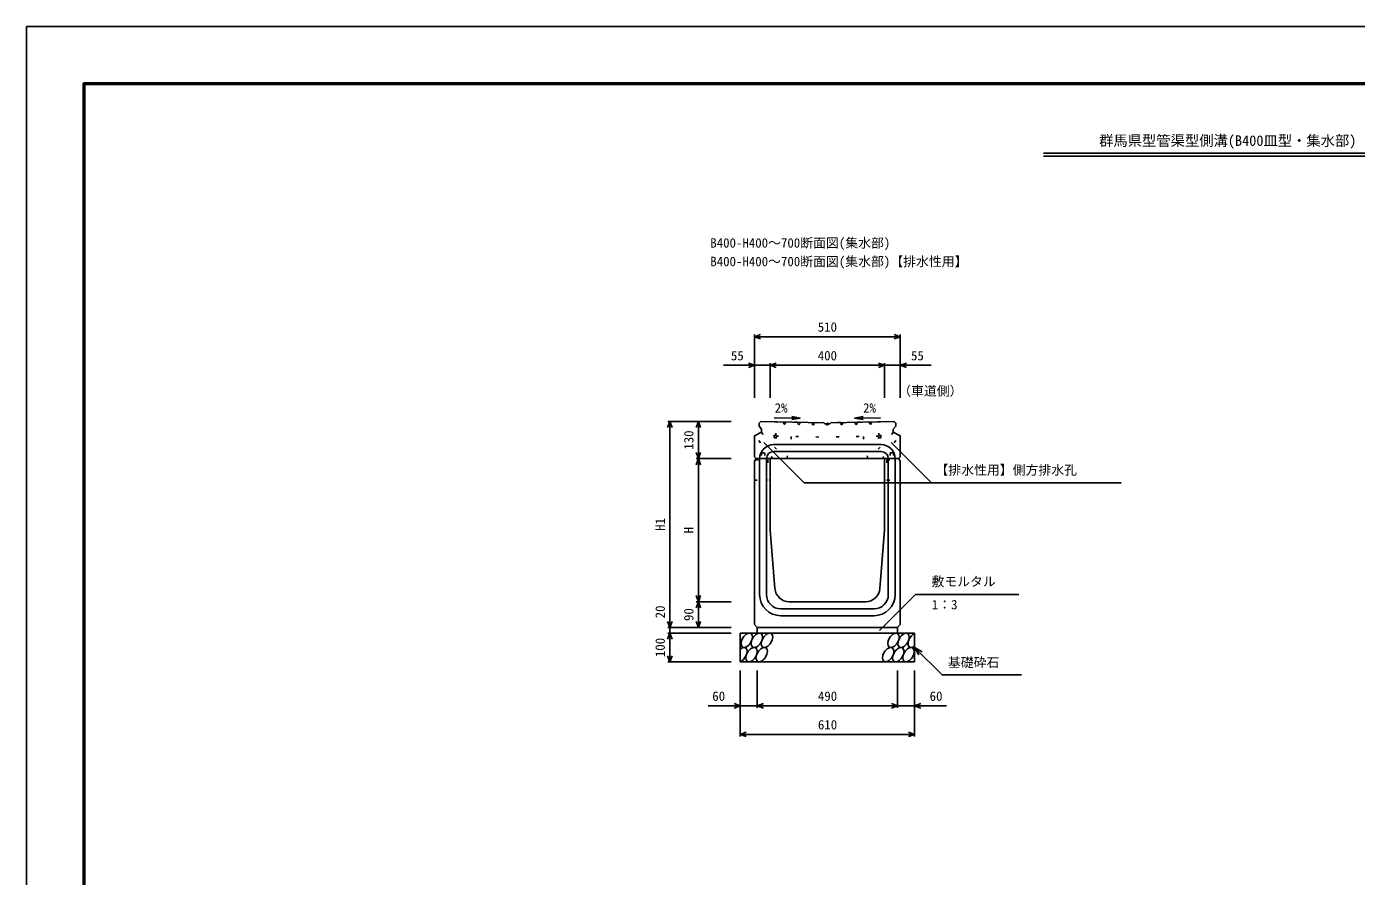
# Model space of a CAD drawing. Units: millimetres, scale not verified. Extents: x -12600 to 12600, y -5940 to 5940.
# Drawn here: x -12600 to -7950, y -2970 to 0 of the extents above; entities that cross this region are included whole.
import ezdxf
from ezdxf.enums import TextEntityAlignment as Align

# ---------------------------------------------------------------- set-up
doc = ezdxf.new("R2010")
doc.units = ezdxf.units.MM
doc.header["$LTSCALE"] = 40
doc.linetypes.add('DOTTED', pattern=[1.75, 0.25, -1.5])
for name, color, linetype, lineweight in [('0-0_DIM', 7, 'Continuous', 25), ('0-1_Defpoints', 5, 'Continuous', 25), ('0-2_HATCH', 6, 'Continuous', 25), ('0-5_OUTLINE', 3, 'Continuous', 25), ('0-6_OUTLINE2', 4, 'DOTTED', 25), ('0-7_TXT', 7, 'Continuous', 25), ('0-8_WAKU', 3, 'Continuous', 25)]:
    doc.layers.add(name, color=color, linetype=linetype, lineweight=lineweight)
doc.styles.add('ＭＳ ゴシック', font='')
doc.styles.get('ＭＳ ゴシック').set_extended_font_data('MS Gothic')

msp = doc.modelspace()

# ---------------------------------------------------------------- linework, layer by layer
at = {"layer": '0-0_DIM'}
for p, q in [((-10055, -1076.3), (-10055, -1297.94)), ((-9545, -1083.8), (-10055, -1083.8)), ((-9545, -1076.3), (-9545, -1297.94)), ((-10163.38, -1183.8), (-10055, -1183.8)), ((-10000, -1183.8), (-10055, -1183.8)), ((-10000, -1176.3), (-10000, -1297.94)), ((-10000, -1183.8), (-9600, -1183.8)), ((-9600, -1176.3), (-9600, -1297.94)), ((-9600, -1183.8), (-9545, -1183.8)), ((-9436.62, -1183.8), (-9545, -1183.8)), ((-10358.5, -1379.94), (-10136, -1379.94)), ((-10351, -1379.94), (-10351, -2099.94)), ((-10251, -1509.94), (-10251, -1379.94)), ((-10022.84, -1453.49), (-9881.6, -1594.73)), ((-9576.72, -1453.49), (-9435.48, -1594.73)), ((-10258.5, -1509.94), (-10136, -1509.94)), ((-10251, -1509.94), (-10251, -2009.94)), ((-9881.6, -1594.73), (-8772.62, -1594.73)), ((-9617.89, -2110.75), (-9491.66, -1984.52)), ((-9491.66, -1984.52), (-9130.19, -1984.52)), ((-10258.5, -2009.94), (-10136, -2009.94)), ((-10251, -2009.94), (-10251, -2099.94)), ((-10358.5, -2099.94), (-10136, -2099.94)), ((-10358.5, -2119.94), (-10136, -2119.94)), ((-10351, -2099.94), (-10351, -2119.94)), ((-10351, -2119.94), (-10351, -2219.94)), ((-9495, -2169.94), (-9399.24, -2265.7)), ((-9495, -2169.94), (-9469.02, -2184.94)), ((-9495, -2169.94), (-9480, -2195.92)), ((-10358.5, -2219.94), (-10136, -2219.94)), ((-10105, -2481.31), (-10105, -2249.94)), ((-10045, -2381.31), (-10045, -2249.94)), ((-9555, -2381.31), (-9555, -2249.94)), ((-9495, -2481.31), (-9495, -2249.94)), ((-9399.24, -2265.7), (-9121.69, -2265.7)), ((-10105, -2373.81), (-10216.79, -2373.81)), ((-10105, -2373.81), (-10045, -2373.81)), ((-10045, -2373.81), (-9555, -2373.81)), ((-9495, -2373.81), (-9555, -2373.81)), ((-9495, -2373.81), (-9383.21, -2373.81)), ((-10105, -2473.81), (-9495, -2473.81))]:
    msp.add_line(p, q, dxfattribs=at)
for points in [[(-10033.86, -1091.5), (-10055, -1083.8), (-10033.86, -1076.11)], [(-9566.14, -1076.11), (-9545, -1083.8), (-9566.14, -1091.5)], [(-10076.14, -1176.11), (-10055, -1183.8), (-10076.14, -1191.5)], [(-9978.86, -1191.5), (-10000, -1183.8), (-9978.86, -1176.11)], [(-9621.14, -1176.11), (-9600, -1183.8), (-9621.14, -1191.5)], [(-9523.86, -1176.11), (-9545, -1183.8), (-9523.86, -1191.5)], [(-10343.3, -1401.09), (-10351, -1379.94), (-10358.7, -1401.09)], [(-10258.7, -1401.09), (-10251, -1379.94), (-10243.3, -1401.09)], [(-10258.7, -1488.8), (-10251, -1509.94), (-10243.3, -1488.8)], [(-10258.7, -1531.09), (-10251, -1509.94), (-10243.3, -1531.09)], [(-10243.3, -1988.8), (-10251, -2009.94), (-10258.7, -1988.8)], [(-10258.7, -2031.09), (-10251, -2009.94), (-10243.3, -2031.09)], [(-10343.3, -2078.8), (-10351, -2099.94), (-10358.7, -2078.8)], [(-10243.3, -2078.8), (-10251, -2099.94), (-10258.7, -2078.8)], [(-10343.3, -2141.09), (-10351, -2119.94), (-10358.7, -2141.09)], [(-10343.3, -2198.8), (-10351, -2219.94), (-10358.7, -2198.8)], [(-10126.14, -2366.11), (-10105, -2373.81), (-10126.14, -2381.5)], [(-10023.86, -2381.5), (-10045, -2373.81), (-10023.86, -2366.11)], [(-9576.14, -2366.11), (-9555, -2373.81), (-9576.14, -2381.5)], [(-9473.86, -2366.11), (-9495, -2373.81), (-9473.86, -2381.5)], [(-10083.86, -2481.5), (-10105, -2473.81), (-10083.86, -2466.11)], [(-9516.14, -2466.11), (-9495, -2473.81), (-9516.14, -2481.5)]]:
    msp.add_lwpolyline(points, dxfattribs=at)
at = {"layer": '0-1_Defpoints'}
msp.add_lwpolyline([(-12600, -5940), (-4200, -5940), (-4200, 0), (-12600, 0)], close=True, dxfattribs=at)
at = {"layer": '0-2_HATCH', "linetype": 'DOTTED'}
for p, q in [((-9980.47, -1431.41), (-9979.43, -1381.42)), ((-9950.12, -1390.48), (-9945.79, -1386.33)), ((-9945.79, -1386.33), (-9949.95, -1382)), ((-9854.29, -1388.12), (-9850.14, -1392.44)), ((-9850.14, -1392.44), (-9845.81, -1388.29)), ((-9804.2, -1389.18), (-9799.96, -1384.94)), ((-9799.96, -1393.43), (-9804.2, -1389.18)), ((-9799.96, -1384.94), (-9795.71, -1389.18)), ((-9795.71, -1389.18), (-9799.96, -1393.43)), ((-9749.8, -1392.38), (-9754.13, -1388.22)), ((-9745.64, -1388.05), (-9749.8, -1392.38)), ((-9654.15, -1386.13), (-9649.99, -1381.8)), ((-9649.82, -1390.29), (-9654.15, -1386.13)), ((-9619.47, -1431.18), (-9620.51, -1381.19)), ((-9986.59, -1437.05), (-9926.47, -1438.31)), ((-9980.47, -1431.41), (-9799.97, -1434.95)), ((-9926.47, -1432.47), (-9926.47, -1438.31)), ((-9619.47, -1431.18), (-9799.97, -1434.95)), ((-9673.47, -1432.31), (-9673.47, -1438.31)), ((-9613.34, -1437.05), (-9673.47, -1438.31))]:
    msp.add_line(p, q, dxfattribs=at)
for points in [[(-9986.59, -1437.05), (-9985.43, -1381.31), (-9799.97, -1384.94)], [(-9949.95, -1382), (-9954.28, -1386.16), (-9950.12, -1390.48)], [(-9845.81, -1388.29), (-9849.97, -1383.96), (-9854.29, -1388.12)], [(-9613.34, -1437.05), (-9614.51, -1381.06), (-9799.97, -1384.94)], [(-9754.13, -1388.22), (-9749.97, -1383.9), (-9745.64, -1388.05)], [(-9649.99, -1381.8), (-9645.66, -1385.96), (-9649.82, -1390.29)]]:
    msp.add_lwpolyline(points, dxfattribs=at)
for points in [[(-9895.8, -1387.31), (-9899.96, -1382.98), (-9904.28, -1387.14), (-9900.13, -1391.46)], [(-9704.14, -1387.18), (-9699.98, -1382.85), (-9695.65, -1387.01), (-9699.81, -1391.33)]]:
    msp.add_lwpolyline(points, close=True, dxfattribs=at)
at = {"layer": '0-2_HATCH'}
for centre in [(-10082.11, -2144.94), (-10046.63, -2144.94), (-10011.16, -2144.94), (-9568.95, -2144.94), (-9533.48, -2144.94), (-10065.23, -2194.94), (-10029.75, -2194.94), (-9587.55, -2194.94), (-9552.07, -2194.94), (-9516.59, -2194.94)]:
    msp.add_ellipse(centre, major_axis=(14.54, 23.54), ratio=0.5792, dxfattribs=at)
for centre, start_param, end_param in [((-9498, -2144.94), 0.6666252, 4.1103269), ((-10100.7, -2194.94), 3.7419964, 7.318141)]:
    msp.add_ellipse(centre, major_axis=(14.54, 23.54), ratio=0.5792, start_param=start_param, end_param=end_param, dxfattribs=at)
at = {"layer": '0-5_OUTLINE'}
for p, q in [((-10033.31, -1380.37), (-10039, -1385.94)), ((-10039, -1385.94), (-10039, -1396.94)), ((-10033.31, -1380.37), (-9812, -1384.71)), ((-9791, -1387.94), (-9788, -1384.69)), ((-9567, -1380.07), (-9788, -1384.69)), ((-9567, -1380.07), (-9561, -1385.94)), ((-9561, -1385.94), (-9561, -1396.94)), ((-10055, -1429.94), (-10030, -1416.94)), ((-10055, -1503.94), (-10055, -1429.94)), ((-10030, -1406.94), (-10039, -1396.94)), ((-10030, -1416.94), (-10030, -1406.94)), ((-9570, -1406.94), (-9561, -1396.94)), ((-9570, -1416.94), (-9570, -1406.94)), ((-10055, -1503.94), (-10049, -1509.94)), ((-9550, -1509.94), (-10050, -1509.94)), ((-10000, -1509.94), (-10000, -1759.94)), ((-9600, -1509.94), (-9600, -1759.94)), ((-9551, -1509.94), (-9545, -1503.94)), ((-10000, -1759.94), (-9983.68, -1963.93)), ((-9600, -1759.94), (-9616.32, -1963.93)), ((-9933.84, -2009.94), (-9666.16, -2009.94)), ((-10055, -2089.94), (-10045, -2099.94)), ((-9555, -2099.94), (-9545, -2089.94)), ((-10105, -2119.94), (-9495, -2119.94)), ((-10105, -2219.94), (-10105, -2119.94)), ((-9555, -2099.94), (-10045, -2099.94)), ((-10045, -2099.94), (-10045, -2119.94)), ((-9555, -2099.94), (-9555, -2119.94)), ((-9495, -2219.94), (-9495, -2119.94)), ((-10105, -2219.94), (-9495, -2219.94))]:
    msp.add_line(p, q, dxfattribs=at)
for points in [[(-9791, -1387.94), (-9809, -1387.94), (-9812, -1384.71)], [(-9545, -1503.94), (-9545, -1429.94), (-9570, -1416.94)], [(-10055, -2089.94), (-10055, -1519.94), (-10050, -1509.94)], [(-9545, -2089.94), (-9545, -1519.94), (-9550, -1509.94)]]:
    msp.add_lwpolyline(points, dxfattribs=at)
for centre, start, end in [((-9933.84, -1959.94), 184.57392, 270), ((-9666.16, -1959.94), 270, 355.42608)]:
    msp.add_arc(centre, 50, start, end, dxfattribs=at)
at = {"layer": '0-6_OUTLINE2'}
for p, q in [((-9990.79, -1509.94), (-10053.4, -1429.11)), ((-10031.41, -1417.67), (-9947.82, -1509.94)), ((-9941.5, -1509.94), (-9926.53, -1438.31)), ((-9658.5, -1509.94), (-9673.47, -1438.31)), ((-9568.59, -1417.67), (-9652.18, -1509.94)), ((-9609.21, -1509.94), (-9546.6, -1429.11)), ((-10052.25, -1514.44), (-10008, -1514.44)), ((-10031, -1489.44), (-10019, -1489.44)), ((-10031, -1489.44), (-10031, -1514.44)), ((-10019, -1489.44), (-10019, -1514.44)), ((-10008, -1514.44), (-10008, -1584.94)), ((-9592, -1514.44), (-9592, -1584.94)), ((-9592, -1514.44), (-9547.75, -1514.44)), ((-9581, -1489.44), (-9569, -1489.44)), ((-9581, -1489.44), (-9581, -1514.44)), ((-9569, -1489.44), (-9569, -1514.44)), ((-10055, -1584.94), (-10008, -1584.94)), ((-9592, -1584.94), (-9545, -1584.94))]:
    msp.add_line(p, q, dxfattribs=at)
at = {"layer": '0-6_OUTLINE2', "linetype": 'Continuous'}
for p, q in [((-9988, -1460.94), (-9612, -1460.94)), ((-9988, -1484.94), (-9612, -1484.94)), ((-10037, -1509.94), (-10037, -1984.94)), ((-10013, -1509.94), (-10013, -1984.94)), ((-9587, -1509.94), (-9587, -1984.94)), ((-9563, -1509.94), (-9563, -1984.94)), ((-9963, -2034.94), (-9637, -2034.94)), ((-9963, -2058.94), (-9637, -2058.94))]:
    msp.add_line(p, q, dxfattribs=at)
for centre, radius, start, end in [((-9988, -1509.94), 49, 90, 180), ((-9988, -1509.94), 25, 90, 180), ((-9612, -1509.94), 49, 0, 90), ((-9612, -1509.94), 25, 0, 90), ((-9963, -1984.94), 74, 180, 270), ((-9963, -1984.94), 50, 180, 270), ((-9637, -1984.94), 50, 270, 0), ((-9637, -1984.94), 74, 270, 0)]:
    msp.add_arc(centre, radius, start, end, dxfattribs=at)
at = {"layer": '0-7_TXT'}
for p, q in [((-9044.18, -442.8), (-7755.82, -442.8)), ((-9044.18, -452.4), (-7755.82, -452.4)), ((-9895.29, -1368.48), (-9924.93, -1373.13)), ((-9704.71, -1368.48), (-9675.07, -1373.13))]:
    msp.add_line(p, q, dxfattribs=at)
for points in [[(-9985.71, -1366.76), (-9895.29, -1368.48), (-9924.73, -1362.71)], [(-9614.29, -1366.76), (-9704.71, -1368.48), (-9675.27, -1362.71)]]:
    msp.add_lwpolyline(points, dxfattribs=at)
at = {"layer": '0-8_WAKU', "lineweight": 50}
msp.add_lwpolyline([(-12400, -5740), (-4400, -5740), (-4400, -200), (-12400, -200)], close=True, dxfattribs=at)

# ---------------------------------------------------------------- texts
at = {"layer": '0-0_DIM', "style": 'ＭＳ ゴシック'}
for s, p in [('510', (-9833.75, -1076.3)), ('55', (-10137.34, -1176.3)), ('400', (-9833.75, -1176.3)), ('55', (-9507.66, -1176.3)), ('（車道側）', (-9552.57, -1299.65)), ('【排水性用】側方排水孔', (-9422.33, -1576)), ('敷モルタル', (-9436.06, -1965.78)), ('1：3', (-9434.87, -2046.54)), ('基礎砕石', (-9378.68, -2248.53)), ('60', (-10202.5, -2366.31)), ('490', (-9833.22, -2366.31)), ('60', (-9442.5, -2366.31)), ('610', (-9833.22, -2466.31))]:
    msp.add_text(s, height=32.99, dxfattribs=at).set_placement(p, align=Align.BOTTOM_LEFT)
for s, p in [('130', (-10258.5, -1478.69)), ('H1', (-10358.5, -1762.44)), ('H', (-10258.5, -1771.19)), ('20', (-10358.5, -2068.13)), ('90', (-10258.5, -2077.44)), ('100', (-10358.5, -2203.69))]:
    msp.add_text(s, height=32.99, rotation=90, dxfattribs=at).set_placement(p, align=Align.BOTTOM_LEFT)
at = {"layer": '0-7_TXT', "style": 'ＭＳ ゴシック'}
for s, height, p in [('群馬県型管渠型側溝(B400皿型・集水部)', 36.66, (-8850, -427.8)), ('B400-H400～700断面図(集水部)', 32.99, (-10209.34, -782.34)), ('B400-H400～700断面図(集水部)【排水性用】', 32.99, (-10209.34, -847.21)), ('2%', 32.99, (-9984.25, -1359.15)), ('2%', 32.99, (-9675.14, -1359.15))]:
    msp.add_text(s, height=height, dxfattribs=at).set_placement(p, align=Align.BOTTOM_LEFT)

doc.saveas('drawing.dxf')
